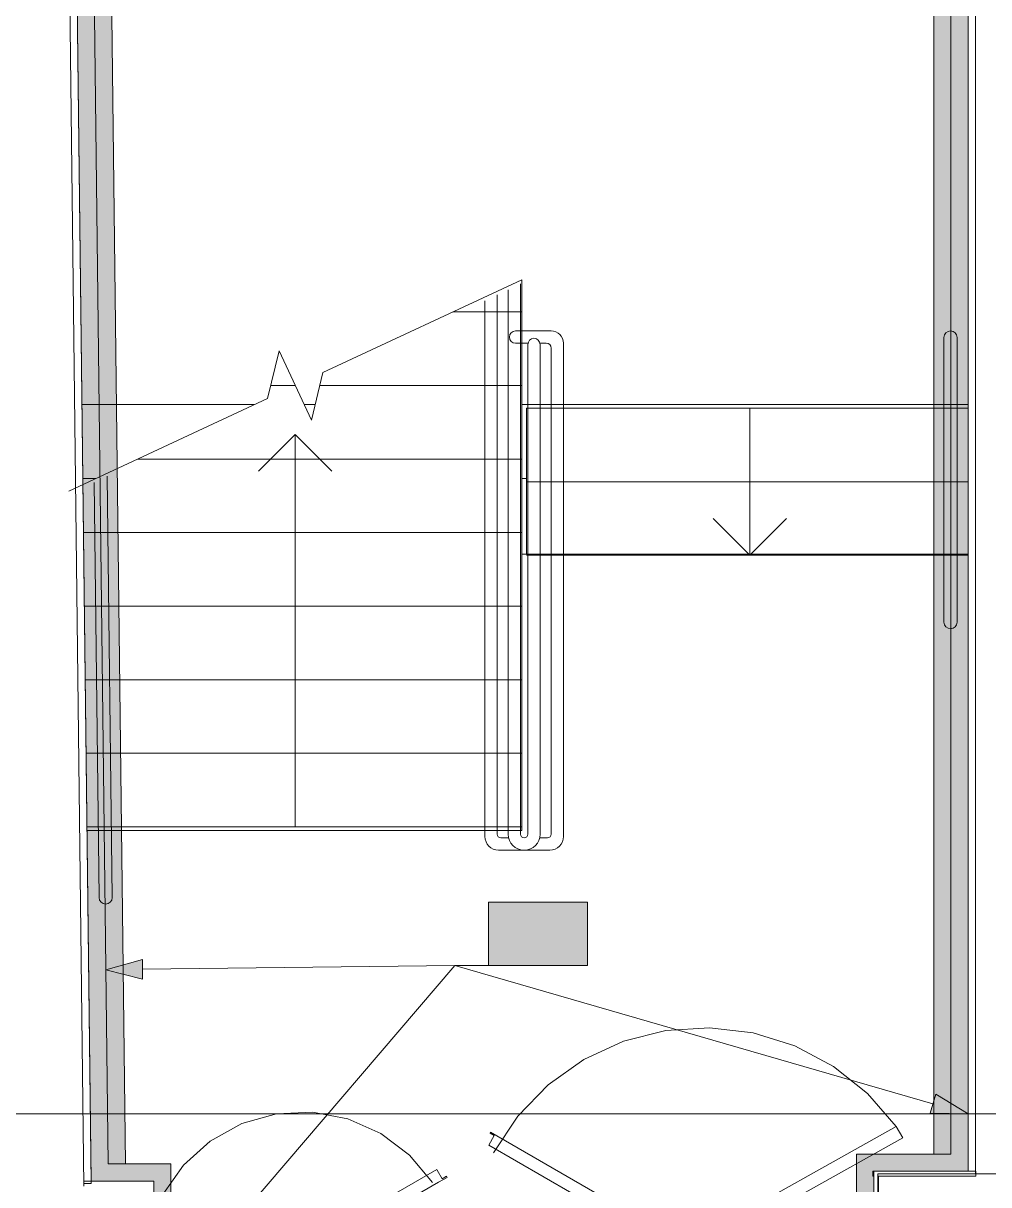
# Model space of a CAD drawing. Header units: millimetres. Extents: x -546 to 1681, y -650 to 1730.
# Drawn here: x 722.27 to 761.65, y 414.48 to 461.86 of the extents above; entities that cross this region are included whole.
import ezdxf

# ---------------------------------------------------------------- set-up
doc = ezdxf.new("R2010")
doc.units = ezdxf.units.MM

msp = doc.modelspace()

# ---------------------------------------------------------------- hatches: boundary and pattern name
at = {"true_color": 0xf1d696}
h = msp.add_hatch(color=41, dxfattribs=at)
h.dxf.hatch_style = 2
h.paths.add_polyline_path([(724.168, 488.427), (724.868, 488.427), (725.74, 415.328), (725.04, 415.328)])
at = {"true_color": 0x3dad99}
h = msp.add_hatch(color=135, dxfattribs=at)
h.dxf.hatch_style = 2
h.paths.add_polyline_path([(726.44, 415.328), (725.74, 415.328), (724.868, 488.427), (725.568, 488.427)])
h = msp.add_hatch(color=135, dxfattribs=at)
h.dxf.hatch_style = 2
h.paths.add_polyline_path([(759.409, 486.74), (760.109, 486.74), (760.109, 415.732), (759.409, 415.732)])
at = {"true_color": 0xf1d696}
h = msp.add_hatch(color=41, dxfattribs=at)
h.dxf.hatch_style = 2
h.paths.add_polyline_path([(760.109, 486.74), (760.809, 486.74), (760.809, 415.732), (760.109, 415.732)])
at = {"true_color": 0xffffff}
h = msp.add_hatch(color=7, dxfattribs=at)
h.dxf.hatch_style = 2
h.paths.add_polyline_path([(741.247, 426.006), (745.287, 426.006), (745.287, 423.418), (741.247, 423.418)])
h = msp.add_hatch(color=7, dxfattribs=at)
h.dxf.hatch_style = 2
h.paths.add_polyline_path([(741.247, 426.006), (745.287, 426.006), (745.287, 423.418), (741.247, 423.418)])
h = msp.add_hatch(color=7, dxfattribs=at)
h.dxf.hatch_style = 2
h.paths.add_polyline_path([(741.247, 426.006), (745.287, 426.006), (745.287, 423.418), (741.247, 423.418)])
at = {"true_color": 0x0077b0}
h = msp.add_hatch(color=144, dxfattribs=at)
h.paths.add_polyline_path([(742.458, 424.61), (742.458, 425.417), (742.429, 425.574), (742.34, 425.705), (742.211, 425.791), (742.055, 425.821), (741.898, 425.791), (741.767, 425.705), (741.679, 425.574), (741.651, 425.417), (741.651, 424.61), (741.679, 424.454), (741.767, 424.325), (741.898, 424.236), (742.055, 424.207), (742.211, 424.236), (742.34, 424.325), (742.429, 424.454)])
h.paths.add_polyline_path([(742.659, 424.61), (742.648, 424.49), (742.614, 424.378), (742.559, 424.275), (742.481, 424.181), (742.389, 424.104), (742.287, 424.049), (742.175, 424.017), (742.055, 424.006), (741.933, 424.017), (741.821, 424.049), (741.719, 424.104), (741.626, 424.181), (741.548, 424.275), (741.493, 424.378), (741.459, 424.49), (741.448, 424.61), (741.448, 425.417), (741.459, 425.539), (741.493, 425.651), (741.548, 425.753), (741.626, 425.846), (741.719, 425.924), (741.821, 425.98), (741.933, 426.013), (742.055, 426.024), (742.175, 426.013), (742.287, 425.98), (742.39, 425.925), (742.484, 425.849), (742.56, 425.755), (742.615, 425.652), (742.648, 425.54), (742.659, 425.417)])
h = msp.add_hatch(color=144, dxfattribs=at)
h.paths.add_polyline_path([(742.458, 424.61), (742.458, 425.417), (742.429, 425.574), (742.34, 425.705), (742.211, 425.791), (742.055, 425.821), (741.898, 425.791), (741.767, 425.705), (741.679, 425.574), (741.651, 425.417), (741.651, 424.61), (741.679, 424.454), (741.767, 424.325), (741.898, 424.236), (742.055, 424.207), (742.211, 424.236), (742.34, 424.325), (742.429, 424.454)])
h.paths.add_polyline_path([(742.659, 424.61), (742.648, 424.49), (742.614, 424.378), (742.559, 424.275), (742.481, 424.181), (742.389, 424.104), (742.287, 424.049), (742.175, 424.017), (742.055, 424.006), (741.933, 424.017), (741.821, 424.049), (741.719, 424.104), (741.626, 424.181), (741.548, 424.275), (741.493, 424.378), (741.459, 424.49), (741.448, 424.61), (741.448, 425.417), (741.459, 425.539), (741.493, 425.651), (741.548, 425.753), (741.626, 425.846), (741.719, 425.924), (741.821, 425.98), (741.933, 426.013), (742.055, 426.024), (742.175, 426.013), (742.287, 425.98), (742.39, 425.925), (742.484, 425.849), (742.56, 425.755), (742.615, 425.652), (742.648, 425.54), (742.659, 425.417)])
h = msp.add_hatch(color=144, dxfattribs=at)
h.paths.add_polyline_path([(742.458, 424.61), (742.458, 425.417), (742.429, 425.574), (742.34, 425.705), (742.211, 425.791), (742.055, 425.821), (741.898, 425.791), (741.767, 425.705), (741.679, 425.574), (741.651, 425.417), (741.651, 424.61), (741.679, 424.454), (741.767, 424.325), (741.898, 424.236), (742.055, 424.207), (742.211, 424.236), (742.34, 424.325), (742.429, 424.454)])
h.paths.add_polyline_path([(742.659, 424.61), (742.648, 424.49), (742.614, 424.378), (742.559, 424.275), (742.481, 424.181), (742.389, 424.104), (742.287, 424.049), (742.175, 424.017), (742.055, 424.006), (741.933, 424.017), (741.821, 424.049), (741.719, 424.104), (741.626, 424.181), (741.548, 424.275), (741.493, 424.378), (741.459, 424.49), (741.448, 424.61), (741.448, 425.417), (741.459, 425.539), (741.493, 425.651), (741.548, 425.753), (741.626, 425.846), (741.719, 425.924), (741.821, 425.98), (741.933, 426.013), (742.055, 426.024), (742.175, 426.013), (742.287, 425.98), (742.39, 425.925), (742.484, 425.849), (742.56, 425.755), (742.615, 425.652), (742.648, 425.54), (742.659, 425.417)])
h = msp.add_hatch(color=144, dxfattribs=at)
h.dxf.hatch_style = 2
h.paths.add_polyline_path([(744.881, 425.68), (744.65, 425.448), (744.579, 425.417), (744.503, 425.443), (744.478, 425.519), (744.506, 425.589), (744.901, 425.985), (744.942, 426.014), (744.983, 426.024), (745.059, 425.999), (745.084, 425.922), (745.084, 424.105), (745.059, 424.03), (744.983, 424.006), (744.907, 424.03), (744.881, 424.105)])
h = msp.add_hatch(color=144, dxfattribs=at)
h.dxf.hatch_style = 2
h.paths.add_polyline_path([(744.881, 425.68), (744.65, 425.448), (744.579, 425.417), (744.503, 425.443), (744.478, 425.519), (744.506, 425.589), (744.901, 425.985), (744.942, 426.014), (744.983, 426.024), (745.059, 425.999), (745.084, 425.922), (745.084, 424.105), (745.059, 424.03), (744.983, 424.006), (744.907, 424.03), (744.881, 424.105)])
h = msp.add_hatch(color=144, dxfattribs=at)
h.dxf.hatch_style = 2
h.paths.add_polyline_path([(744.881, 425.68), (744.65, 425.448), (744.579, 425.417), (744.503, 425.443), (744.478, 425.519), (744.506, 425.589), (744.901, 425.985), (744.942, 426.014), (744.983, 426.024), (745.059, 425.999), (745.084, 425.922), (745.084, 424.105), (745.059, 424.03), (744.983, 424.006), (744.907, 424.03), (744.881, 424.105)])
h = msp.add_hatch(color=144, dxfattribs=at)
h.dxf.hatch_style = 2
h.paths.add_polyline_path([(743.972, 424.508), (743.165, 424.508), (743.089, 424.534), (743.063, 424.61), (743.089, 424.687), (743.165, 424.712), (743.972, 424.712), (744.048, 424.687), (744.073, 424.61), (744.048, 424.534)])
h = msp.add_hatch(color=144, dxfattribs=at)
h.dxf.hatch_style = 2
h.paths.add_polyline_path([(743.972, 424.508), (743.165, 424.508), (743.089, 424.534), (743.063, 424.61), (743.089, 424.687), (743.165, 424.712), (743.972, 424.712), (744.048, 424.687), (744.073, 424.61), (744.048, 424.534)])
h = msp.add_hatch(color=144, dxfattribs=at)
h.dxf.hatch_style = 2
h.paths.add_polyline_path([(743.972, 424.508), (743.165, 424.508), (743.089, 424.534), (743.063, 424.61), (743.089, 424.687), (743.165, 424.712), (743.972, 424.712), (744.048, 424.687), (744.073, 424.61), (744.048, 424.534)])
h = msp.add_hatch(color=144, dxfattribs=at)
h.dxf.hatch_style = 2
h.paths.add_polyline_path([(725.646, 423.248), (727.134, 423.666), (727.143, 422.866)])
h = msp.add_hatch(color=144, dxfattribs=at)
h.dxf.hatch_style = 2
h.paths.add_polyline_path([(760.809, 417.371), (759.264, 417.401), (759.486, 418.17)])
at = {"true_color": 0xf1d696}
h = msp.add_hatch(color=41, dxfattribs=at)
h.dxf.hatch_style = 2
h.paths.add_polyline_path([(756.257, 415.732), (756.957, 415.732), (756.957, 415.032)])
h = msp.add_hatch(color=41, dxfattribs=at)
h.dxf.hatch_style = 2
h.paths.add_polyline_path([(756.257, 415.032), (756.257, 415.732), (756.957, 415.032)])
h = msp.add_hatch(color=41, dxfattribs=at)
h.dxf.hatch_style = 2
h.paths.add_polyline_path([(760.109, 415.732), (760.109, 415.032), (756.957, 415.032), (756.957, 415.732)])
h = msp.add_hatch(color=41, dxfattribs=at)
h.dxf.hatch_style = 2
h.paths.add_polyline_path([(760.109, 415.732), (760.809, 415.732), (760.809, 415.032)])
h = msp.add_hatch(color=41, dxfattribs=at)
h.dxf.hatch_style = 2
h.paths.add_polyline_path([(760.109, 415.032), (760.109, 415.732), (760.809, 415.032)])
h = msp.add_hatch(color=41, dxfattribs=at)
h.dxf.hatch_style = 2
h.paths.add_polyline_path([(725.74, 415.328), (725.057, 414.636), (725.04, 415.328)])
h = msp.add_hatch(color=41, dxfattribs=at)
h.dxf.hatch_style = 2
h.paths.add_polyline_path([(725.74, 415.328), (725.749, 414.628), (725.049, 414.628)])
h = msp.add_hatch(color=41, dxfattribs=at)
h.dxf.hatch_style = 2
h.paths.add_polyline_path([(727.598, 415.328), (727.598, 414.628), (725.749, 414.628), (725.74, 415.328)])
h = msp.add_hatch(color=41, dxfattribs=at)
h.dxf.hatch_style = 2
h.paths.add_polyline_path([(727.598, 414.628), (728.298, 415.328), (728.298, 414.628)])
h = msp.add_hatch(color=41, dxfattribs=at)
h.dxf.hatch_style = 2
h.paths.add_polyline_path([(727.598, 415.328), (728.298, 415.328), (727.598, 414.628)])
h = msp.add_hatch(color=41, dxfattribs=at)
h.dxf.hatch_style = 2
h.paths.add_polyline_path([(756.257, 415.032), (756.957, 415.032), (756.957, 412.438), (756.257, 412.438)])
h = msp.add_hatch(color=41, dxfattribs=at)
h.dxf.hatch_style = 2
h.paths.add_polyline_path([(728.298, 412.438), (727.598, 412.438), (727.598, 414.628), (728.298, 414.628)])

# ---------------------------------------------------------------- linework, layer by layer
at = {"color": 7, "lineweight": 0}
for points in [[(724.751, 414.428), (723.857, 489.335)], [(725.05, 414.531), (724.159, 489.127)], [(724.159, 489.127), (725.049, 414.628)], [(760.809, 415.032), (760.809, 489.291)], [(761.109, 489.35), (761.109, 414.918)], [(725.74, 415.328), (724.868, 488.427)], [(724.868, 488.427), (725.74, 415.328)], [(726.44, 415.328), (725.568, 488.427)], [(760.809, 415.732), (760.809, 487.44)], [(759.409, 486.74), (759.409, 415.732)], [(760.109, 486.74), (760.109, 415.732)], [(760.109, 415.732), (760.109, 486.74)], [(742.603, 451.387), (734.498, 447.607)], [(742.553, 428.779), (742.553, 451.229)], [(742.603, 450.079), (742.603, 451.387)], [(741.603, 428.779), (741.603, 450.779)], [(742.053, 428.779), (742.053, 450.979)], [(741.103, 428.679), (741.103, 450.529)], [(739.799, 450.079), (742.603, 450.079)], [(739.799, 450.079), (742.603, 450.079)], [(742.603, 447.079), (742.603, 450.079)], [(742.353, 448.805), (742.256, 448.825), (742.176, 448.878), (742.123, 448.958), (742.103, 449.055), (742.123, 449.153), (742.176, 449.232), (742.256, 449.286), (742.353, 449.305)], [(743.803, 449.305), (742.353, 449.305)], [(743.803, 449.305), (743.904, 449.295), (743.998, 449.266), (744.083, 449.22), (744.157, 449.159), (744.218, 449.085), (744.264, 449), (744.293, 448.906), (744.303, 448.805)], [(759.823, 449.037), (759.844, 449.142), (759.902, 449.227), (759.987, 449.284), (760.091, 449.305), (760.195, 449.284), (760.281, 449.227), (760.338, 449.142), (760.359, 449.037)], [(742.858, 448.805), (742.353, 448.805)], [(742.853, 448.755), (742.873, 448.853), (742.926, 448.932), (743.006, 448.986), (743.103, 449.005), (743.2, 448.986), (743.28, 448.932), (743.333, 448.853), (743.353, 448.755)], [(742.853, 428.779), (742.853, 448.755)], [(743.603, 448.805), (743.348, 448.805)], [(743.353, 428.779), (743.353, 448.755)], [(743.603, 448.805), (743.681, 448.79), (743.744, 448.747), (743.787, 448.683), (743.803, 448.605)], [(744.303, 428.679), (744.303, 448.805)], [(759.823, 437.422), (759.823, 449.037)], [(760.359, 437.422), (760.359, 449.037)], [(732.705, 448.495), (732.232, 446.551)], [(734.025, 445.663), (732.705, 448.495)], [(743.803, 428.779), (743.803, 448.621)], [(734.498, 447.607), (734.025, 445.663)], [(732.361, 447.079), (733.365, 447.079)], [(732.361, 447.079), (733.365, 447.079)], [(734.37, 447.079), (742.603, 447.079)], [(734.37, 447.079), (742.603, 447.079)], [(742.603, 444.079), (742.603, 447.079)], [(732.232, 446.551), (724.127, 442.771)], [(724.67, 446.305), (731.704, 446.305)], [(733.726, 446.305), (734.181, 446.305)], [(742.603, 446.305), (760.809, 446.305)], [(760.809, 446.155), (742.803, 446.155)], [(742.803, 446.155), (742.803, 443.155)], [(760.809, 446.155), (742.803, 446.155)], [(751.906, 446.155), (751.906, 443.155)], [(733.365, 445.079), (731.865, 443.579)], [(733.365, 444.079), (733.365, 445.079)], [(733.365, 445.079), (734.865, 443.579)], [(726.932, 444.079), (742.603, 444.079)], [(726.932, 444.079), (742.603, 444.079)], [(733.365, 441.079), (733.365, 444.079)], [(742.603, 441.079), (742.603, 444.079)], [(724.706, 443.283), (725.224, 443.283)], [(725.367, 426.194), (725.165, 443.128)], [(725.903, 426.2), (725.698, 443.384)], [(742.603, 443.283), (742.803, 443.283)], [(742.803, 443.155), (742.803, 440.205)], [(760.809, 443.155), (742.803, 443.155)], [(760.809, 443.155), (742.803, 443.155)], [(751.906, 443.155), (751.906, 440.205)], [(751.906, 440.155), (750.406, 441.655)], [(751.906, 440.155), (753.406, 441.655)], [(724.733, 441.079), (742.603, 441.079)], [(724.733, 441.079), (742.603, 441.079)], [(733.365, 438.079), (733.365, 441.079)], [(742.603, 438.079), (742.603, 441.079)], [(760.809, 440.205), (742.603, 440.205)], [(760.809, 440.155), (742.803, 440.155)], [(724.769, 438.079), (742.603, 438.079)], [(724.769, 438.079), (742.603, 438.079)], [(733.365, 435.079), (733.365, 438.079)], [(742.603, 435.079), (742.603, 438.079)], [(760.359, 437.422), (760.338, 437.318), (760.281, 437.233), (760.195, 437.176), (760.091, 437.155), (759.987, 437.176), (759.902, 437.233), (759.844, 437.318), (759.823, 437.422)], [(724.804, 435.079), (742.603, 435.079)], [(724.804, 435.079), (742.603, 435.079)], [(733.365, 432.079), (733.365, 435.079)], [(742.603, 432.079), (742.603, 435.079)], [(724.84, 432.079), (742.603, 432.079)], [(724.84, 432.079), (742.603, 432.079)], [(733.365, 429.079), (733.365, 432.079)], [(742.603, 429.079), (742.603, 432.079)], [(724.876, 429.079), (742.603, 429.079)], [(724.876, 429.079), (742.603, 429.079)], [(742.603, 428.929), (724.878, 428.929)], [(741.753, 428.629), (741.695, 428.641), (741.647, 428.673), (741.615, 428.721), (741.603, 428.779)], [(743.353, 428.779), (743.34, 428.648), (743.302, 428.526), (743.242, 428.416), (743.163, 428.32), (743.067, 428.24), (742.956, 428.181), (742.834, 428.143), (742.703, 428.129), (742.572, 428.143), (742.45, 428.181), (742.34, 428.24), (742.244, 428.32), (742.164, 428.416), (742.104, 428.526), (742.066, 428.648), (742.053, 428.779)], [(742.853, 428.779), (742.841, 428.721), (742.809, 428.673), (742.762, 428.641), (742.703, 428.629), (742.645, 428.641), (742.597, 428.673), (742.565, 428.721), (742.553, 428.779)], [(742.603, 429.079), (742.603, 428.929)], [(743.803, 428.779), (743.791, 428.721), (743.759, 428.673), (743.712, 428.641), (743.653, 428.629)], [(741.653, 428.129), (741.542, 428.141), (741.439, 428.173), (741.346, 428.223), (741.264, 428.29), (741.197, 428.372), (741.146, 428.465), (741.114, 428.569), (741.103, 428.679)], [(742.071, 428.629), (741.753, 428.629)], [(743.653, 428.629), (743.335, 428.629)], [(744.303, 428.679), (744.292, 428.569), (744.26, 428.465), (744.209, 428.372), (744.142, 428.29), (744.061, 428.223), (743.967, 428.173), (743.864, 428.141), (743.753, 428.129)], [(743.753, 428.129), (741.653, 428.129)], [(725.903, 426.2), (725.882, 426.093), (725.825, 426.008), (725.739, 425.95), (725.635, 425.929), (725.531, 425.95), (725.447, 426.007), (725.389, 426.091), (725.367, 426.194)], [(748.486, 420.769), (746.758, 420.33)], [(750.265, 420.885), (748.486, 420.769)], [(752.036, 420.672), (750.265, 420.885)], [(746.758, 420.33), (745.139, 419.582)], [(753.737, 420.14), (752.036, 420.672)], [(755.313, 419.305), (753.737, 420.14)], [(745.139, 419.582), (743.685, 418.55)], [(756.709, 418.195), (755.313, 419.305)], [(743.685, 418.55), (742.444, 417.27)], [(757.878, 416.849), (756.709, 418.195)], [(734.065, 417.433), (732.599, 417.368)], [(735.507, 417.163), (734.065, 417.433)], [(187.211, 417.371), (863.726, 417.371)], [(731.186, 416.971), (729.901, 416.263)], [(732.599, 417.368), (731.186, 416.971)], [(736.851, 416.572), (735.507, 417.163)], [(742.444, 417.27), (741.458, 415.784)], [(738.024, 415.691), (736.851, 416.572)], [(741.484, 416.484), (741.259, 416.094)], [(741.334, 416.623), (741.311, 416.584)], [(741.311, 416.584), (741.484, 416.484)], [(749.587, 411.858), (741.334, 416.623)], [(749.915, 412.396), (757.878, 416.849)], [(757.878, 416.849), (758.143, 416.39)], [(729.901, 416.263), (728.81, 415.281)], [(741.259, 416.094), (749.166, 411.529)], [(758.143, 416.39), (750.174, 411.934)], [(738.967, 414.566), (738.024, 415.691)], [(756.257, 415.732), (756.957, 415.732)], [(756.257, 415.732), (756.257, 412.438)], [(760.109, 415.732), (756.957, 415.732)], [(759.409, 415.732), (760.109, 415.732)], [(760.809, 415.032), (760.809, 415.732)], [(728.298, 415.328), (725.74, 415.328)], [(725.74, 415.328), (726.44, 415.328)], [(728.81, 415.281), (727.971, 414.077)], [(728.298, 415.328), (728.298, 414.628)], [(733.507, 411.858), (739.136, 415.108)], [(739.136, 415.108), (739.159, 415.069)], [(739.359, 414.723), (739.159, 415.069)], [(761.125, 415.032), (756.925, 415.032)], [(756.925, 415.032), (756.925, 414.832)], [(756.957, 412.438), (756.957, 415.032)], [(756.957, 415.032), (760.809, 415.032)], [(761.125, 414.832), (761.125, 415.032)], [(727.598, 414.628), (724.751, 414.628)], [(724.751, 414.628), (724.751, 414.428)], [(725.049, 414.628), (725.749, 414.628)], [(725.749, 414.628), (727.598, 414.628)], [(727.598, 411.538), (727.598, 414.628)], [(727.598, 414.628), (727.598, 411.738)], [(728.298, 412.438), (728.298, 414.628)], [(739.21, 414.579), (733.928, 411.529)], [(739.21, 414.579), (739.557, 414.779)], [(739.532, 414.823), (739.359, 414.723)], [(739.557, 414.779), (739.532, 414.823)], [(756.925, 414.832), (756.957, 414.832)], [(756.957, 414.832), (756.957, 411.538)], [(761.109, 414.918), (757.127, 414.918)], [(757.127, 414.918), (757.127, 411.438)], [(757.157, 411.538), (757.157, 414.832)], [(757.157, 414.832), (761.125, 414.832)], [(761.109, 414.918), (764.909, 414.918)], [(724.75, 414.528), (725.05, 414.531)]]:
    msp.add_lwpolyline(points, dxfattribs=at)
at = {"color": 144, "lineweight": 0, "true_color": 0x0077b0}
for points in [[(741.247, 426.006), (745.287, 426.006)], [(741.247, 423.418), (741.247, 426.006)], [(741.247, 426.006), (745.287, 426.006)], [(741.247, 423.418), (741.247, 426.006)], [(741.247, 426.006), (745.287, 426.006)], [(741.247, 423.418), (741.247, 426.006)], [(745.287, 426.006), (745.287, 423.418)], [(745.287, 426.006), (745.287, 423.418)], [(745.287, 426.006), (745.287, 423.418)], [(725.646, 423.248), (727.134, 423.666)], [(727.134, 423.666), (727.143, 422.866)], [(725.646, 423.248), (727.143, 422.866)], [(727.138, 423.266), (739.872, 423.418)], [(731.459, 413.573), (739.872, 423.418)], [(739.872, 423.418), (741.247, 423.418)], [(739.872, 423.418), (741.247, 423.418)], [(759.375, 417.786), (739.872, 423.418)], [(739.872, 423.418), (741.247, 423.418)], [(745.287, 423.418), (741.247, 423.418)], [(745.287, 423.418), (741.247, 423.418)], [(745.287, 423.418), (741.247, 423.418)], [(759.264, 417.401), (759.486, 418.17)], [(760.809, 417.371), (759.486, 418.17)], [(760.809, 417.371), (759.264, 417.401)]]:
    msp.add_lwpolyline(points, dxfattribs=at)

doc.saveas('drawing.dxf')
